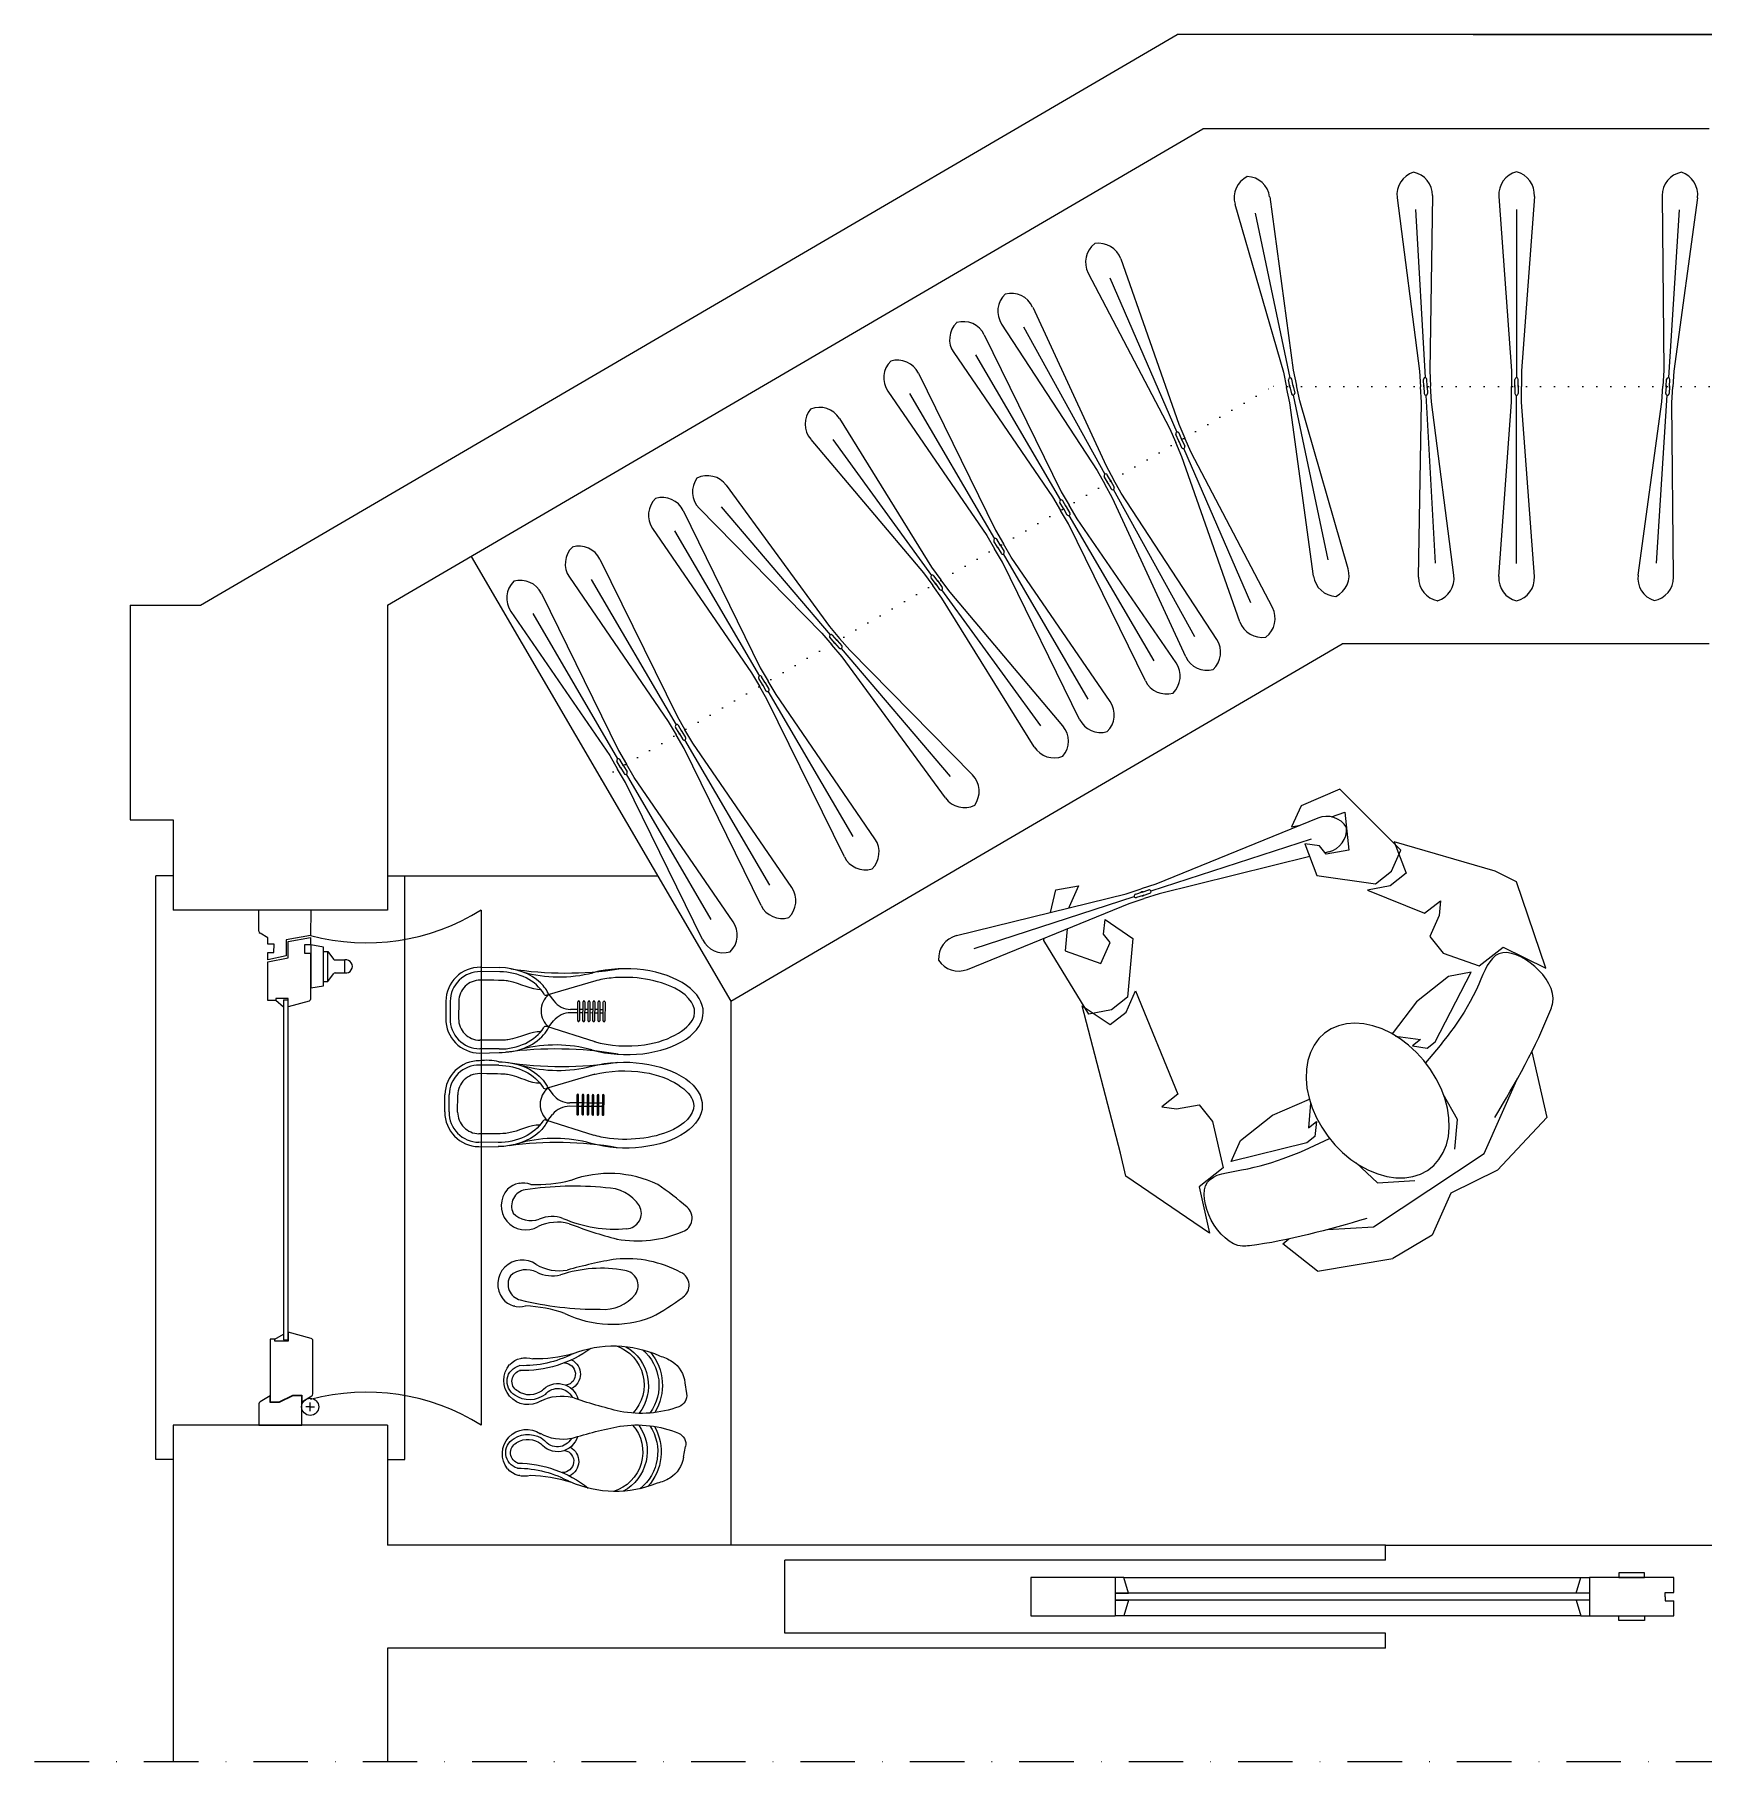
# Model space of a CAD drawing. Header units: millimetres. Extents: x 19853 to 22240, y 676 to 1165.
# Drawn here: x 20598.4 to 20987.3, y 762.8 to 1165.2 of the extents above; entities that cross this region are included whole.
import ezdxf

# ---------------------------------------------------------------- set-up
doc = ezdxf.new("R2010")
doc.units = ezdxf.units.MM
for name, pattern in [('0', [0]), ('PUNTO2', [3.175, 0, -3.175]), ('TRATTOPUNTO', [25.4, 12.7, -6.35, 0, -6.35])]:
    doc.linetypes.add(name, pattern=pattern)
doc.layers.add('MURATURA', color=5, linetype='Continuous', lineweight=20)
doc.layers.add('PROIEZIONI_sottili', color=8, linetype='Continuous', lineweight=5)

# ---------------------------------------------------------------- blocks, each defined once
blk = doc.blocks.new("uomo dall'alto")
at = {"layer": 'PROIEZIONI_sottili'}
for p, q in [((71.81, 71.55), (68.13, 30.96)), ((79.97, 70.21), (70.45, 30.58)), ((75.4, 67.9), (69.03, 29.2)), ((68.13, 30.96), (67.54, 27.37)), ((68.31, 27.24), (68.58, 28.88)), ((69.08, 27.12), (69.35, 28.75)), ((70.45, 30.58), (69.86, 26.99)), ((62, -13.54), (68.37, 25.16)), ((66.95, 23.78), (67.54, 27.37)), ((68.31, 27.24), (68.04, 25.61)), ((69.08, 27.12), (68.81, 25.48)), ((69.27, 23.4), (69.86, 26.99)), ((58.5, -11.4), (66.95, 23.78)), ((65.59, -17.2), (69.27, 23.4)), ((57.43, -15.85), (57.64, -14.97))]:
    blk.add_line(p, q, dxfattribs=at)
at = {"layer": 'PROIEZIONI_sottili', "linetype": '0'}
for p, q in [((-8.72, 49.64), (12.02, 60.9)), ((12.02, 60.9), (17.38, 59.51)), ((17.38, 59.51), (51.99, 51.67)), ((49.54, 51.19), (69.62, 52.65)), ((69.62, 52.65), (70.06, 52.27)), ((1.99, 46.87), (-8.72, 49.64)), ((51.99, 51.67), (45.08, 47.92)), ((47.98, 46.06), (49.54, 51.19)), ((65.16, 49.37), (58.7, 43.28)), ((69.54, 46.56), (65.16, 49.37)), ((3.34, 39.87), (1.99, 46.87)), ((22.53, 45.99), (20.53, 43.18)), ((23.43, 41.33), (22.53, 45.99)), ((45.08, 47.92), (45.97, 43.25)), ((48.88, 41.39), (47.98, 46.06)), ((74.7, 48.27), (78.79, 44.74)), ((78.79, 44.74), (77.23, 39.6)), ((20.53, 43.18), (18.97, 38.05)), ((49.33, 39.06), (23.43, 41.33)), ((45.97, 43.25), (49.33, 39.06)), ((60.49, 33.96), (48.88, 41.39)), ((58.7, 43.28), (62.05, 39.09)), ((73.88, 43.79), (73.66, 43.93)), ((77.23, 39.6), (73.88, 43.79)), ((-0.43, 19.8), (3.79, 37.54)), ((14.06, 37.1), (3.34, 39.87)), ((3.79, 37.54), (7.15, 33.35)), ((18.97, 38.05), (14.06, 37.1)), ((67.41, 37.71), (60.49, 33.96)), ((62.05, 39.09), (64.51, 39.57)), ((64.51, 39.57), (67.41, 37.71)), ((-28.12, 31.39), (-18.75, 35.62)), ((-18.75, 35.62), (-18.41, 33.84)), ((7.15, 33.35), (8.94, 24.02)), ((-28.12, 31.39), (-33.58, 14.39)), ((-20.6, 24.83), (-24.97, 15.07)), ((8.94, 24.02), (8.31, 14.64)), ((0.02, 17.47), (-0.43, 19.8)), ((2.93, 15.61), (0.02, 17.47)), ((2.48, 17.94), (2.93, 15.61)), ((7.39, 14.8), (2.48, 17.94)), ((-32.95, 3.78), (-33.58, 14.39)), ((-24.97, 15.07), (-21.59, -15.72)), ((-16.26, 9.49), (-19.82, 1.55)), ((-9.87, 11.8), (-16.26, 9.49)), ((-26.29, -4.54), (-32.95, 3.78)), ((-26.5, -16.67), (-26.29, -4.54)), ((-17.58, -10.11), (-11.77, -13.83)), ((12.16, -9.97), (8.77, -14.71)), ((17.03, -17.96), (12.96, -9.48)), ((53.85, -10.86), (45.83, -22.08)), ((61.67, -11.77), (53.85, -10.86)), ((59.66, -14.58), (61.67, -11.77)), ((66.58, -10.83), (65.99, -12.78)), ((69.93, -15.02), (66.58, -10.83)), ((-21.59, -15.72), (-9.86, -30.38)), ((-11.77, -13.83), (-4.98, -13.6)), ((8.32, -12.38), (6.31, -15.18)), ((6.31, -15.18), (6.76, -17.52)), ((8.77, -14.71), (8.32, -12.38)), ((55.65, -20.19), (57.21, -15.05)), ((57.21, -15.05), (59.66, -14.58)), ((69.27, -24.82), (69.93, -15.02)), ((-20.9, -32.52), (-26.5, -16.67)), ((6.76, -17.52), (17.27, -32.42)), ((18.83, -27.28), (17.03, -17.96)), ((45.38, -19.75), (34.46, -29.11)), ((43.83, -24.89), (45.38, -19.75)), ((45.83, -22.08), (46.73, -26.74)), ((63.92, -23.43), (55.65, -20.19)), ((64.41, -20.12), (63.92, -23.43)), ((17.27, -32.42), (18.83, -27.28)), ((29.1, -27.72), (24.19, -28.67)), ((32.45, -31.92), (29.1, -27.72)), ((44.73, -29.55), (43.83, -24.89)), ((46.73, -26.74), (50.09, -30.94)), ((50.09, -30.94), (69.27, -24.82)), ((24.19, -28.67), (17.72, -34.75)), ((35.36, -33.77), (32.45, -31.92)), ((34.46, -29.11), (35.36, -33.77)), ((35.6, -48.24), (52.54, -30.46)), ((52.54, -30.46), (44.73, -29.55)), ((-5.7, -36.45), (-20.9, -32.52)), ((17.72, -34.75), (19.07, -41.75)), ((19.07, -41.75), (10.15, -48.31)), ((31.14, -51.52), (35.6, -48.24)), ((10.15, -48.31), (31.14, -51.52))]:
    blk.add_line(p, q, dxfattribs=at)
at = {"layer": 'PROIEZIONI_sottili', "linetype": 'Continuous'}
for p, q in [((-8.6, 12.49), (-10.76, 11.32)), ((-6.29, 13.47), (-8.6, 12.49)), ((-3.86, 14.23), (-6.29, 13.47)), ((-1.35, 14.77), (-3.86, 14.23)), ((1.19, 15.09), (-1.35, 14.77)), ((3.72, 15.16), (1.19, 15.09)), ((6.2, 14.99), (3.72, 15.16)), ((8.59, 14.6), (6.2, 14.99)), ((10.85, 13.97), (8.59, 14.6)), ((12.94, 13.12), (10.85, 13.97)), ((14.84, 12.07), (12.94, 13.12)), ((-14.49, 8.48), (-15.99, 6.86)), ((-12.73, 9.98), (-14.49, 8.48)), ((-10.76, 11.32), (-12.73, 9.98)), ((16.5, 10.83), (14.84, 12.07)), ((17.9, 9.43), (16.5, 10.83)), ((19.03, 7.88), (17.9, 9.43)), ((-17.22, 5.13), (-18.15, 3.33)), ((-15.99, 6.86), (-17.22, 5.13)), ((19.85, 6.21), (19.03, 7.88)), ((20.35, 4.45), (19.85, 6.21)), ((20.54, 2.63), (20.35, 4.45)), ((-18.77, 1.49), (-19.08, -0.37)), ((-18.15, 3.33), (-18.77, 1.49)), ((19.93, -1.08), (20.39, 0.78)), ((20.39, 0.78), (20.54, 2.63)), ((-19.08, -0.37), (-19.06, -2.21)), ((-19.06, -2.21), (-18.71, -4)), ((-18.71, -4), (-18.05, -5.72)), ((18.06, -4.67), (19.15, -2.9)), ((19.15, -2.9), (19.93, -1.08)), ((-18.05, -5.72), (-17.07, -7.33)), ((-17.07, -7.33), (-15.81, -8.81)), ((13.2, -9.34), (15.07, -7.91)), ((15.07, -7.91), (16.7, -6.35)), ((16.7, -6.35), (18.06, -4.67)), ((-15.81, -8.81), (-14.27, -10.14)), ((-14.27, -10.14), (-12.49, -11.28)), ((-12.49, -11.28), (-10.49, -12.23)), ((6.51, -12.54), (8.89, -11.67)), ((8.89, -11.67), (11.13, -10.6)), ((11.13, -10.6), (13.2, -9.34)), ((-10.49, -12.23), (-8.31, -12.97)), ((-8.31, -12.97), (-5.98, -13.49)), ((-5.98, -13.49), (-3.54, -13.77)), ((-3.54, -13.77), (-1.03, -13.82)), ((-1.03, -13.82), (1.51, -13.62)), ((1.51, -13.62), (4.04, -13.2)), ((4.04, -13.2), (6.51, -12.54))]:
    blk.add_line(p, q, dxfattribs=at)
at = {"layer": 'PROIEZIONI_sottili'}
for centre, radius, start, end in [((77.26, 71.06), 5.47, 94.6644, 174.8173), ((74.64, 71.49), 5.47, 346.4981, 66.651), ((68.97, 28.81), 0.389, 350.6577, 170.6577), ((68.43, 25.54), 0.389, 170.6577, 350.6577), ((68.7, 27.18), 0.475, 135.49, 205.8254), ((68.7, 27.18), 0.475, 315.49, 25.8254), ((62.75, -17.13), 5.47, 166.4981, 246.651), ((60.14, -16.7), 5.47, 274.6644, 354.8173)]:
    blk.add_arc(centre, radius, start, end, dxfattribs=at)
at = {"layer": 'PROIEZIONI_sottili', "linetype": '0'}
for points in [[(-22.52, 15.54), (-15.59, 42.76), (-14.93, 44.25), (2.03, 44.65), (0.94, 36.27), (-1.98, 14.66)], [(-15.33, -21.77), (1.08, -44.93), (2.25, -46.08), (18.14, -40.14), (14.01, -32.76), (3.41, -13.32)]]:
    blk.add_spline(points, degree=3, dxfattribs=at)

msp = doc.modelspace()

# ---------------------------------------------------------------- linework, layer by layer
at = {"layer": 'MURATURA'}
for p, q in [((20637.06, 1032.24), (20864.72, 1165.24)), ((21043.67, 1165.24), (20864.72, 1165.24)), ((20933.67, 1165.24), (21112.63, 1165.24)), ((20680.67, 1032.24), (20870.67, 1143.24)), ((20988.67, 1143.24), (20870.67, 1143.24)), ((20620.67, 1032.24), (20637.06, 1032.24)), ((20620.67, 1032.24), (20620.67, 982.24)), ((20680.67, 1032.24), (20680.67, 961.24)), ((20620.67, 982.24), (20630.67, 982.24)), ((20630.67, 982.24), (20630.67, 961.24)), ((20680.67, 961.24), (20630.67, 961.24)), ((20630.67, 841.24), (20630.67, 762.84)), ((20680.67, 841.24), (20630.67, 841.24)), ((20680.67, 841.24), (20680.67, 813.24)), ((20913.24, 813.24), (20680.67, 813.24)), ((20913.24, 809.74), (20913.24, 813.24)), ((20850.23, 805.72), (20850.23, 796.77)), ((20960.79, 805.72), (20960.79, 796.77)), ((20913.24, 789.24), (20913.24, 792.74)), ((20913.24, 789.24), (20680.67, 789.24)), ((20680.67, 789.24), (20680.67, 762.84))]:
    msp.add_line(p, q, dxfattribs=at)
at = {"layer": 'MURATURA', "linetype": 'TRATTOPUNTO'}
msp.add_line((20598.39, 762.84), (21382.36, 762.84), dxfattribs=at)
at = {"layer": 'MURATURA'}
for points in [[(20850.23, 805.72), (20830.6, 805.72), (20830.6, 796.77), (20850.23, 796.77)], [(20980.42, 802.24), (20980.42, 805.72), (20960.79, 805.72)], [(20960.79, 796.77), (20980.42, 796.77), (20980.42, 800.24)]]:
    msp.add_lwpolyline(points, dxfattribs=at)
at = {"layer": 'PROIEZIONI_sottili'}
for p, q in [((20886.25, 1127.43), (20891.75, 1087.05)), ((20915.96, 1127.23), (20921.2, 1086.81)), ((20924.21, 1127.7), (20923.55, 1086.94)), ((20939.66, 1127.54), (20942.62, 1086.88)), ((20947.93, 1127.54), (20944.97, 1086.88)), ((20977.71, 1127.71), (20978.08, 1086.95)), ((20985.96, 1127.18), (20980.43, 1086.8)), ((20878.16, 1125.73), (20889.45, 1086.56)), ((20882.83, 1123.62), (20890.93, 1085.25)), ((20920.25, 1124.44), (20922.46, 1085.29)), ((20943.8, 1124.51), (20943.8, 1085.29)), ((20981.64, 1124.43), (20979.16, 1085.29)), ((20851.54, 1112.95), (20865.05, 1074.49)), ((20843.96, 1109.65), (20862.89, 1073.55)), ((20848.96, 1108.53), (20864.61, 1072.56)), ((20831.01, 1101.75), (20848.12, 1064.76)), ((20819.74, 1095.3), (20837.69, 1058.7)), ((20823.78, 1097.75), (20846.06, 1063.62)), ((20828.86, 1097.1), (20847.86, 1062.8)), ((20812.6, 1091.13), (20835.66, 1057.52)), ((20817.7, 1090.6), (20837.48, 1056.73)), ((20889.45, 1086.56), (20890.2, 1083)), ((20891.75, 1087.05), (20892.5, 1083.49)), ((20921.2, 1086.81), (20921.4, 1083.18)), ((20923.55, 1086.94), (20923.75, 1083.31)), ((20942.62, 1086.88), (20942.62, 1083.24)), ((20944.97, 1086.88), (20944.97, 1083.24)), ((20978.08, 1086.95), (20977.85, 1083.32)), ((20980.43, 1086.8), (20980.2, 1083.17)), ((20804.39, 1086.32), (20822.34, 1049.73)), ((20890.95, 1079.44), (20890.2, 1083)), ((20890.97, 1083.16), (20890.63, 1084.79)), ((20890.97, 1083.16), (20891.31, 1081.54)), ((20891.73, 1083.32), (20891.39, 1084.95)), ((20891.73, 1083.32), (20892.07, 1081.7)), ((20893.25, 1079.93), (20892.5, 1083.49)), ((20921.61, 1079.55), (20921.4, 1083.18)), ((20922.19, 1083.22), (20922.1, 1084.88)), ((20922.19, 1083.22), (20922.28, 1081.57)), ((20922.96, 1083.27), (20922.87, 1084.92)), ((20922.96, 1083.27), (20923.06, 1081.61)), ((20923.96, 1079.68), (20923.75, 1083.31)), ((20942.62, 1079.61), (20942.62, 1083.24)), ((20943.41, 1083.24), (20943.41, 1084.9)), ((20943.41, 1083.24), (20943.41, 1081.59)), ((20944.18, 1083.24), (20944.18, 1084.9)), ((20944.18, 1083.24), (20944.18, 1081.59)), ((20944.97, 1079.61), (20944.97, 1083.24)), ((20977.62, 1079.69), (20977.85, 1083.32)), ((20978.64, 1083.27), (20978.53, 1081.61)), ((20978.64, 1083.27), (20978.74, 1084.92)), ((20979.41, 1083.22), (20979.31, 1081.57)), ((20979.41, 1083.22), (20979.52, 1084.87)), ((20979.97, 1079.54), (20980.2, 1083.17)), ((20797.25, 1082.16), (20820.31, 1048.54)), ((20802.34, 1081.63), (20822.13, 1047.76)), ((20896.45, 1039.05), (20890.95, 1079.44)), ((20899.87, 1042.87), (20891.77, 1081.24)), ((20904.54, 1040.76), (20893.25, 1079.93)), ((20920.94, 1038.79), (20921.61, 1079.55)), ((20924.9, 1042.04), (20922.69, 1081.2)), ((20929.2, 1039.26), (20923.96, 1079.68)), ((20939.66, 1038.95), (20942.62, 1079.61)), ((20943.8, 1041.98), (20943.8, 1081.2)), ((20947.93, 1038.95), (20944.97, 1079.61)), ((20972.1, 1039.3), (20977.62, 1079.69)), ((20976.41, 1042.06), (20978.9, 1081.2)), ((20980.35, 1038.78), (20979.97, 1079.54)), ((20785.96, 1075.78), (20807.47, 1041.16)), ((20865.05, 1074.49), (20866.5, 1071.16)), ((20779.28, 1070.92), (20805.57, 1039.78)), ((20784.4, 1070.91), (20807.46, 1039.18)), ((20862.89, 1073.55), (20864.34, 1070.22)), ((20865.07, 1070.53), (20864.4, 1072.05)), ((20865.07, 1070.53), (20865.73, 1069.01)), ((20865.78, 1070.84), (20865.12, 1072.36)), ((20865.78, 1070.84), (20866.44, 1069.32)), ((20867.95, 1067.82), (20866.5, 1071.16)), ((20865.79, 1066.88), (20864.34, 1070.22)), ((20879.3, 1028.42), (20865.79, 1066.88)), ((20881.89, 1032.85), (20866.24, 1068.81)), ((20886.88, 1031.72), (20867.95, 1067.82)), ((20846.06, 1063.62), (20847.82, 1060.44)), ((20848.12, 1064.76), (20849.88, 1061.58)), ((20849.19, 1061.19), (20848.39, 1062.64)), ((20759.6, 1060.21), (20783.67, 1027.32)), ((20837.69, 1058.7), (20839.53, 1055.56)), ((20848.51, 1060.82), (20847.71, 1062.27)), ((20849.58, 1057.25), (20847.82, 1060.44)), ((20848.51, 1060.82), (20849.31, 1059.37)), ((20849.19, 1061.19), (20849.99, 1059.74)), ((20868.84, 1024.91), (20849.84, 1059.22)), ((20851.64, 1058.39), (20849.88, 1061.58)), ((20873.93, 1024.26), (20851.64, 1058.39)), ((20749.58, 1054.31), (20767.53, 1017.71)), ((20753.31, 1054.86), (20781.88, 1025.79)), ((20758.41, 1055.23), (20783.81, 1025.34)), ((20835.66, 1057.52), (20837.5, 1054.37)), ((20838.18, 1054.77), (20837.34, 1056.2)), ((20839.33, 1051.23), (20837.5, 1054.37)), ((20838.85, 1055.16), (20838.01, 1056.59)), ((20838.18, 1054.77), (20839.01, 1053.34)), ((20838.85, 1055.16), (20839.69, 1053.73)), ((20841.37, 1052.42), (20839.53, 1055.56)), ((20866.69, 1020.26), (20849.58, 1057.25)), ((20857.29, 1014.64), (20839.33, 1051.23)), ((20859.33, 1019.34), (20839.55, 1053.2)), ((20864.42, 1018.81), (20841.37, 1052.42)), ((20742.44, 1050.14), (20765.5, 1016.53)), ((20747.54, 1049.61), (20767.32, 1015.74)), ((20820.31, 1048.54), (20822.14, 1045.4)), ((20822.82, 1045.8), (20821.99, 1047.23)), ((20822.34, 1049.73), (20824.18, 1046.59)), ((20823.49, 1046.19), (20822.66, 1047.62)), ((20826.01, 1043.45), (20824.18, 1046.59)), ((20700.14, 1043.62), (20760.67, 940)), ((20730.17, 1042.97), (20748.13, 1006.38)), ((20823.98, 1042.26), (20822.14, 1045.4)), ((20822.82, 1045.8), (20823.66, 1044.37)), ((20823.49, 1046.19), (20824.33, 1044.76)), ((20841.93, 1005.67), (20823.98, 1042.26)), ((20843.97, 1010.37), (20824.19, 1044.23)), ((20849.07, 1009.84), (20826.01, 1043.45)), ((20723.03, 1038.8), (20746.09, 1005.19)), ((20728.13, 1038.27), (20747.91, 1004.41)), ((20805.57, 1039.78), (20807.71, 1036.84)), ((20808.35, 1037.3), (20807.37, 1038.64)), ((20807.47, 1041.16), (20809.61, 1038.22)), ((20808.98, 1037.76), (20808, 1039.1)), ((20811.75, 1035.28), (20809.61, 1038.22)), ((20716.53, 1035), (20734.48, 998.41)), ((20809.85, 1033.89), (20807.71, 1036.84)), ((20808.35, 1037.3), (20809.32, 1035.96)), ((20808.98, 1037.76), (20809.95, 1036.42)), ((20832.93, 1004.15), (20809.87, 1035.87)), ((20838.05, 1004.13), (20811.75, 1035.28)), ((20709.39, 1030.83), (20732.45, 997.22)), ((20714.49, 1030.3), (20734.27, 996.44)), ((20831.36, 999.27), (20809.85, 1033.89)), ((20783.67, 1027.32), (20786.03, 1024.54)), ((20760.67, 940), (20903.16, 1023.24)), ((20781.88, 1025.79), (20784.24, 1023.02)), ((20784.84, 1023.53), (20783.76, 1024.79)), ((20786.59, 1020.25), (20784.24, 1023.02)), ((20785.43, 1024.03), (20784.36, 1025.3)), ((20784.84, 1023.53), (20785.91, 1022.27)), ((20785.43, 1024.03), (20786.5, 1022.77)), ((20788.39, 1021.77), (20786.03, 1024.54)), ((20811.85, 992.34), (20786.46, 1022.22)), ((20988.67, 1023.24), (20903.16, 1023.24)), ((20810.66, 987.35), (20786.59, 1020.25)), ((20816.96, 992.71), (20788.39, 1021.77)), ((20765.5, 1016.53), (20767.34, 1013.38)), ((20768.02, 1013.78), (20767.18, 1015.21)), ((20767.53, 1017.71), (20769.37, 1014.57)), ((20768.69, 1014.17), (20767.85, 1015.6)), ((20768.69, 1014.17), (20769.52, 1012.74)), ((20771.2, 1011.43), (20769.37, 1014.57)), ((20769.17, 1010.24), (20767.34, 1013.38)), ((20768.02, 1013.78), (20768.85, 1012.35)), ((20787.12, 973.65), (20769.17, 1010.24)), ((20789.17, 978.35), (20769.38, 1012.21)), ((20794.26, 977.82), (20771.2, 1011.43)), ((20748.13, 1006.38), (20749.96, 1003.23)), ((20746.09, 1005.19), (20747.93, 1002.05)), ((20748.61, 1002.44), (20747.77, 1003.88)), ((20749.77, 998.91), (20747.93, 1002.05)), ((20749.28, 1002.84), (20748.45, 1004.27)), ((20748.61, 1002.44), (20749.45, 1001.01)), ((20749.28, 1002.84), (20750.12, 1001.41)), ((20751.8, 1000.09), (20749.96, 1003.23)), ((20734.48, 998.41), (20736.32, 995.26)), ((20767.72, 962.31), (20749.77, 998.91)), ((20769.76, 967.01), (20749.98, 1000.87)), ((20774.86, 966.48), (20751.8, 1000.09)), ((20732.45, 997.22), (20734.29, 994.08)), ((20734.97, 994.47), (20734.13, 995.91)), ((20736.12, 990.94), (20734.29, 994.08)), ((20735.64, 994.87), (20734.8, 996.3)), ((20734.97, 994.47), (20735.8, 993.04)), ((20735.64, 994.87), (20736.48, 993.44)), ((20738.16, 992.12), (20736.32, 995.26)), ((20754.08, 954.34), (20736.12, 990.94)), ((20756.12, 959.04), (20736.34, 992.9)), ((20761.21, 958.51), (20738.16, 992.12)), ((20630.67, 969.24), (20626.67, 969.24)), ((20626.67, 833.24), (20626.67, 969.24)), ((20680.67, 969.24), (20684.67, 969.24)), ((20684.67, 833.24), (20684.67, 969.24)), ((20684.67, 969.24), (20743.59, 969.24)), ((20650.7, 956.3), (20650.7, 961.24)), ((20662.75, 961.24), (20662.74, 955.32)), ((20702.46, 961.24), (20702.46, 841.24)), ((20652.79, 954.75), (20650.95, 955.85)), ((20652.79, 953.28), (20652.79, 954.75)), ((20662.74, 955.32), (20657.01, 954.28)), ((20657.01, 954.28), (20657.01, 950.59)), ((20652.78, 949.65), (20652.78, 951.35)), ((20652.78, 951.35), (20654.2, 951.35)), ((20657.01, 950.59), (20652.78, 949.65)), ((20654.21, 953.28), (20652.79, 953.28)), ((20654.2, 951.35), (20654.21, 953.28)), ((20665.75, 951.6), (20666.72, 951.6)), ((20666.72, 944.6), (20666.72, 951.6)), ((20666.72, 951.6), (20668.07, 949.8)), ((20666.72, 944.6), (20668.07, 946.4)), ((20668.47, 949.6), (20670.72, 949.6)), ((20668.47, 946.6), (20670.72, 946.6)), ((20670.72, 946.6), (20670.72, 949.6)), ((20706.83, 946.86), (20702.33, 946.9)), ((20702.34, 947.9), (20706.84, 947.86)), ((20665.75, 944.6), (20666.72, 944.6)), ((20729.2, 944.76), (20717.82, 941.4)), ((20656.45, 938.64), (20654.66, 940.14)), ((20656.45, 940.33), (20657.5, 940.33)), ((20656.45, 940.33), (20656.45, 861.07)), ((20657.5, 861.07), (20657.5, 940.33)), ((20694.26, 939.98), (20694.22, 935.98)), ((20695.26, 939.97), (20695.22, 935.97)), ((20697.26, 939.95), (20697.22, 935.95)), ((20718.28, 941.53), (20719.4, 940.06)), ((20725.01, 938.07), (20723.33, 938.09)), ((20724.98, 935.47), (20725.02, 939.88)), ((20725.42, 939.87), (20725.37, 935.47)), ((20726.21, 938.06), (20725.4, 938.07)), ((20726.18, 935.46), (20726.22, 939.87)), ((20726.62, 939.86), (20726.57, 935.46)), ((20727.41, 938.05), (20726.6, 938.06)), ((20727.38, 935.45), (20727.42, 939.85)), ((20727.82, 939.85), (20727.77, 935.44)), ((20728.54, 938.04), (20727.8, 938.05)), ((20728.51, 935.44), (20728.55, 939.84)), ((20728.95, 939.84), (20728.9, 935.43)), ((20729.74, 938.03), (20728.93, 938.04)), ((20729.71, 935.42), (20729.75, 939.83)), ((20730.15, 939.83), (20730.1, 935.42)), ((20730.94, 938.02), (20730.13, 938.02)), ((20730.91, 935.41), (20730.95, 939.82)), ((20731.35, 939.81), (20731.3, 935.41)), ((20760.67, 940), (20760.67, 813.24)), ((20729.05, 930.51), (20717.75, 934.1)), ((20718.2, 933.95), (20719.36, 935.4)), ((20725, 937.28), (20723.32, 937.29)), ((20726.2, 937.26), (20725.39, 937.27)), ((20727.4, 937.25), (20726.59, 937.26)), ((20728.53, 937.24), (20727.79, 937.25)), ((20729.73, 937.23), (20728.92, 937.24)), ((20730.93, 937.22), (20730.12, 937.22)), ((20702.14, 927.9), (20706.64, 928.04)), ((20706.65, 928.86), (20702.15, 928.9)), ((20706.61, 925.08), (20702.11, 925.12)), ((20728.98, 922.98), (20717.6, 919.62)), ((20694, 914.2), (20694.04, 918.2)), ((20695, 914.19), (20695.04, 918.19)), ((20697, 914.17), (20697.04, 918.17)), ((20718.06, 919.75), (20719.18, 918.28)), ((20724.81, 918.1), (20724.76, 913.69)), ((20725.16, 913.69), (20725.2, 918.09)), ((20726.01, 918.09), (20725.96, 913.68)), ((20726.36, 913.68), (20726.4, 918.08)), ((20727.21, 918.07), (20727.16, 913.67)), ((20727.56, 913.66), (20727.6, 918.07)), ((20728.34, 918.06), (20728.29, 913.66)), ((20728.69, 913.65), (20728.73, 918.06)), ((20729.54, 918.05), (20729.49, 913.64)), ((20729.89, 913.64), (20729.93, 918.05)), ((20730.74, 918.04), (20730.69, 913.63)), ((20731.09, 913.63), (20731.13, 918.03)), ((20717.98, 912.17), (20719.14, 913.62)), ((20724.78, 915.49), (20723.1, 915.51)), ((20724.79, 916.29), (20723.11, 916.31)), ((20725.98, 915.48), (20725.17, 915.49)), ((20725.99, 916.28), (20725.18, 916.29)), ((20727.18, 915.47), (20726.37, 915.48)), ((20727.19, 916.27), (20726.38, 916.28)), ((20728.31, 915.46), (20727.57, 915.47)), ((20728.32, 916.26), (20727.58, 916.27)), ((20729.51, 915.45), (20728.7, 915.46)), ((20729.52, 916.25), (20728.71, 916.26)), ((20730.71, 915.44), (20729.9, 915.44)), ((20730.72, 916.24), (20729.91, 916.24)), ((20728.84, 908.73), (20717.53, 912.31)), ((20701.92, 906.12), (20706.42, 906.08)), ((20706.43, 907.08), (20701.93, 907.12)), ((20654.36, 861.28), (20656.45, 862.39)), ((20656.45, 861.07), (20657.5, 861.07)), ((20749.97, 851.06), (20750.36, 848.55)), ((20662.64, 845.47), (20661.64, 845.47)), ((20662.64, 844.47), (20662.64, 846.47)), ((20662.64, 845.47), (20663.64, 845.47)), ((20630.67, 833.24), (20626.67, 833.24)), ((20680.67, 833.24), (20684.67, 833.24)), ((20749.63, 833.74), (20750.13, 836.22)), ((20913.24, 813.24), (21064.1, 813.24)), ((20773.24, 792.74), (20773.24, 809.74)), ((20913.24, 809.74), (20773.24, 809.74)), ((20852.27, 805.72), (20958.75, 805.72)), ((20960.79, 802.03), (20850.23, 802.03)), ((20978.42, 801.24), (20978.42, 802.24)), ((20978.42, 802.24), (20980.42, 802.24)), ((20978.42, 801.24), (20978.42, 800.24)), ((20960.79, 800.46), (20850.23, 800.46)), ((20958.75, 796.77), (20852.27, 796.77)), ((20978.42, 800.24), (20980.42, 800.24)), ((20913.24, 792.74), (20773.24, 792.74))]:
    msp.add_line(p, q, dxfattribs=at)
at = {"layer": 'PROIEZIONI_sottili', "linetype": 'PUNTO2'}
for p in [(20730.41, 991.81), (20988.67, 1083.24)]:
    msp.add_line(p, (20886.92, 1083.24), dxfattribs=at)
at = {"layer": 'PROIEZIONI_sottili'}
for points in [[(20662.74, 951.19), (20662.73, 949.13), (20662.72, 940.49, -0.338213), (20662.37, 940.03), (20657.5, 938.71), (20657.5, 940.61), (20654.66, 940.61), (20654.66, 940.14), (20652.76, 940.14), (20652.77, 946.31), (20652.78, 949.15), (20657.52, 950.09), (20657.53, 953.88), (20662.74, 954.82), (20662.74, 953.12), (20661.32, 953.12), (20661.31, 951.19)], [(20654.36, 861.28), (20653.32, 861.28), (20653.32, 854.47), (20653.32, 846.61), (20655.41, 846.61), (20658.56, 848.19), (20660.65, 848.19), (20660.65, 846.61), (20663.02, 848.03, 0.263447), (20663.27, 848.48), (20663.27, 860.88, 0.338213), (20662.88, 861.39), (20657.51, 862.85), (20657.51, 860.76), (20654.36, 860.76)]]:
    msp.add_lwpolyline(points, format="xyb", close=True, dxfattribs=at)
for points in [[(20662.75, 943.1), (20665.75, 943.6), (20665.75, 952.6), (20662.75, 953.1)], [(20967.58, 806.82), (20967.58, 805.72), (20973.63, 805.72), (20973.63, 806.82)], [(20967.58, 795.67), (20967.58, 796.77), (20973.63, 796.77), (20973.63, 795.67)]]:
    msp.add_lwpolyline(points, close=True, dxfattribs=at)
msp.add_lwpolyline([(20650.7, 841.24), (20660.65, 841.24), (20660.65, 848.05), (20658.56, 848.05), (20655.41, 846.48), (20653.32, 846.48), (20653.32, 848.05), (20650.95, 846.63, 0.263447), (20650.7, 846.19), (20650.7, 841.24)], format="xyb", dxfattribs=at)
for points in [[(20850.23, 802.03), (20853.37, 802.03), (20852.27, 805.72), (20850.23, 805.72)], [(20960.79, 802.03), (20957.65, 802.03), (20958.75, 805.72), (20960.79, 805.72)], [(20850.23, 800.46), (20853.37, 800.46), (20852.27, 796.77), (20850.23, 796.77)], [(20960.79, 800.46), (20957.65, 800.46), (20958.75, 796.77), (20960.79, 796.77)]]:
    msp.add_lwpolyline(points, dxfattribs=at)
msp.add_circle((20662.64, 845.47), 2, dxfattribs=at)
for centre, radius, start, end in [((20883.42, 1127.24), 5.47, 115.9257, 196.0786), ((20880.82, 1126.7), 5.47, 7.7594, 87.9123), ((20921.38, 1127.94), 5.47, 107.2346, 187.3876), ((20918.74, 1127.79), 5.47, 359.0683, 79.2212), ((20945.12, 1127.93), 5.47, 104.0067, 184.1596), ((20942.47, 1127.93), 5.47, 355.8404, 75.9933), ((20983.18, 1127.76), 5.47, 100.3753, 180.5283), ((20980.53, 1127.93), 5.47, 352.209, 72.3619), ((20848.81, 1112.19), 5.47, 127.5193, 207.6722), ((20846.38, 1111.14), 5.47, 19.353, 99.5059), ((20828.36, 1100.74), 5.47, 132.9876, 213.1406), ((20826.04, 1099.46), 5.47, 24.8213, 104.9742), ((20817.12, 1094.22), 5.47, 134.3006, 214.4536), ((20814.83, 1092.88), 5.47, 26.1343, 106.2872), ((20801.76, 1085.25), 5.47, 134.3006, 214.4536), ((20799.47, 1083.91), 5.47, 26.1343, 106.2872), ((20891.01, 1084.87), 0.389, 11.919, 191.919), ((20891.35, 1083.24), 0.475, 156.7513, 227.0867), ((20891.35, 1083.24), 0.475, 336.7513, 47.0867), ((20922.48, 1084.9), 0.389, 3.2279, 183.2279), ((20922.58, 1083.24), 0.475, 148.0603, 218.3956), ((20922.58, 1083.24), 0.475, 328.0603, 38.3956), ((20943.8, 1083.24), 0.475, 144.8323, 215.1677), ((20943.8, 1084.9), 0.389, 0, 180), ((20943.8, 1083.24), 0.475, 324.8323, 35.1677), ((20979.03, 1083.24), 0.475, 141.201, 211.5363), ((20979.13, 1084.9), 0.389, 356.3686, 176.3686), ((20979.03, 1083.24), 0.475, 321.201, 31.5363), ((20891.69, 1081.62), 0.389, 191.919, 11.919), ((20922.67, 1081.59), 0.389, 183.2279, 3.2279), ((20943.8, 1081.59), 0.389, 180, 0), ((20978.92, 1081.59), 0.389, 176.3686, 356.3686), ((20783.46, 1074.45), 5.47, 140.0204, 220.1733), ((20781.32, 1072.9), 5.47, 31.854, 112.007), ((20864.76, 1072.21), 0.389, 23.5126, 203.5126), ((20865.42, 1070.69), 0.475, 168.3449, 238.6803), ((20865.42, 1070.69), 0.475, 348.3449, 58.6803), ((20866.08, 1069.17), 0.389, 203.5126, 23.5126), ((20755.19, 1056.98), 5.47, 36.1946, 116.3475), ((20848.05, 1062.46), 0.389, 28.9809, 208.9809), ((20757.21, 1058.69), 5.47, 144.3609, 224.5139), ((20848.85, 1061.01), 0.475, 173.8133, 244.1486), ((20848.85, 1061.01), 0.475, 353.8133, 64.1486), ((20849.65, 1059.56), 0.389, 208.9809, 28.9809), ((20746.95, 1053.23), 5.47, 134.3006, 214.4536), ((20744.67, 1051.9), 5.47, 26.1343, 106.2872), ((20837.68, 1056.4), 0.389, 30.2939, 210.2939), ((20838.51, 1054.97), 0.475, 175.1263, 245.4616), ((20838.51, 1054.97), 0.475, 355.1263, 65.4616), ((20839.35, 1053.54), 0.389, 210.2939, 30.2939), ((20822.32, 1047.43), 0.389, 30.2939, 210.2939), ((20823.16, 1046), 0.475, 355.1263, 65.4616), ((20727.55, 1041.89), 5.47, 134.3006, 214.4536), ((20725.26, 1040.56), 5.47, 26.1343, 106.2872), ((20823.16, 1046), 0.475, 175.1263, 245.4616), ((20824, 1044.57), 0.389, 210.2939, 30.2939), ((20807.69, 1038.87), 0.389, 36.0137, 216.0137), ((20901.88, 1039.79), 5.47, 187.7594, 267.9123), ((20899.28, 1039.25), 5.47, 295.9257, 16.0786), ((20926.42, 1038.7), 5.47, 179.0683, 259.2212), ((20923.77, 1038.55), 5.47, 287.2346, 7.3876), ((20945.12, 1038.56), 5.47, 175.8404, 255.9933), ((20942.47, 1038.56), 5.47, 284.0067, 4.1596), ((20977.52, 1038.56), 5.47, 172.209, 252.3619), ((20974.87, 1038.73), 5.47, 280.3753, 0.5283), ((20713.91, 1033.92), 5.47, 134.3006, 214.4536), ((20711.62, 1032.59), 5.47, 26.1343, 106.2872), ((20808.66, 1037.53), 0.475, 180.846, 251.1813), ((20808.66, 1037.53), 0.475, 0.846, 71.1813), ((20809.64, 1036.19), 0.389, 216.0137, 36.0137), ((20882.04, 1029.18), 5.47, 307.5193, 27.6722), ((20884.46, 1030.24), 5.47, 199.353, 279.5059), ((20784.06, 1025.05), 0.389, 40.3542, 220.3542), ((20785.13, 1023.78), 0.475, 185.1866, 255.5219), ((20785.13, 1023.78), 0.475, 5.1866, 75.5219), ((20786.21, 1022.52), 0.389, 220.3542, 40.3542), ((20869.34, 1021.27), 5.47, 312.9876, 33.1406), ((20859.91, 1015.71), 5.47, 314.3006, 34.4536), ((20871.66, 1022.56), 5.47, 204.8213, 284.9742), ((20767.52, 1015.41), 0.389, 30.2939, 210.2939), ((20768.35, 1013.98), 0.475, 355.1263, 65.4616), ((20862.2, 1017.05), 5.47, 206.1343, 286.2872), ((20768.35, 1013.98), 0.475, 175.1263, 245.4616), ((20769.19, 1012.55), 0.389, 210.2939, 30.2939), ((20844.56, 1006.74), 5.47, 314.3006, 34.4536), ((20748.11, 1004.07), 0.389, 30.2939, 210.2939), ((20748.95, 1002.64), 0.475, 175.1263, 245.4616), ((20748.95, 1002.64), 0.475, 355.1263, 65.4616), ((20833.87, 1000.6), 5.47, 320.0204, 40.1733), ((20846.84, 1008.08), 5.47, 206.1343, 286.2872), ((20749.78, 1001.21), 0.389, 210.2939, 30.2939), ((20836.01, 1002.16), 5.47, 211.854, 292.007), ((20734.47, 996.1), 0.389, 30.2939, 210.2939), ((20735.3, 994.67), 0.475, 175.1263, 245.4616), ((20735.3, 994.67), 0.475, 355.1263, 65.4616), ((20736.14, 993.24), 0.389, 210.2939, 30.2939), ((20813.06, 988.87), 5.47, 324.3609, 44.5139), ((20815.08, 990.58), 5.47, 216.1946, 296.3475), ((20789.75, 974.72), 5.47, 314.3006, 34.4536), ((20792.04, 976.06), 5.47, 206.1343, 286.2872), ((20770.34, 963.39), 5.47, 314.3006, 34.4536), ((20772.63, 964.72), 5.47, 206.1343, 286.2872), ((20675.78, 1003.96), 50.35, 254.9892, 301.983), ((20756.7, 955.42), 5.47, 314.3006, 34.4536), ((20651.22, 956.3), 0.524, 180, 239.0362), ((20758.99, 956.75), 5.47, 206.1343, 286.2872), ((20668.47, 950.1), 0.5, 216.8699, 270), ((20668.47, 946.1), 0.5, 90, 143.1301), ((20670.94, 948.1), 1.52, 261.5887, 98.4113), ((20703.72, 913.1), 13.12, 77.2475, 97.007), ((20712.26, 892.46), 5.18, 69.5788, 134.4194), ((20710.29, 891.43), 6.23, 78.1361, 79.9862), ((20715.51, 929.5), 32.21, 267.4412, 284.1178), ((20732.34, 873.99), 25.87, 64.1009, 110.2882), ((20712.83, 892.35), 5.66, 137.6842, 300.8838), ((20713.36, 892.29), 3.8, 99.3681, 205.8575), ((20724.08, 821.39), 75.51, 84.3776, 98.6368), ((20731.56, 887.22), 9.31, 32.9729, 90.504), ((20706.31, 841.74), 66.9, 48.7116, 56.0902), ((20714.04, 894.55), 5.67, 223.6837, 290.4078), ((20719, 881.77), 8.04, 71.5631, 111.7975), ((20733.68, 917.38), 30.5, 246.5432, 275.0475), ((20736.23, 890.57), 3.58, 272.2804, 28.6405), ((20748.28, 889.45), 3.36, 290.4123, 49.6543), ((20720.27, 877.91), 10.6, 75.0524, 115.3581), ((20758.97, 980.62), 99.21, 248.7498, 255.5067), ((20738.87, 911.26), 27.11, 259.9316, 292.9684), ((20712.01, 874.05), 5.66, 53.9985, 217.1982), ((20713.02, 871.75), 5.67, 64.4745, 131.1987), ((20720.71, 887.77), 10.6, 239.5242, 279.83), ((20730.55, 847.26), 30.5, 79.8348, 108.3391), ((20750.09, 782.02), 99.21, 99.3757, 106.1325), ((20736.27, 852.89), 27.11, 61.9139, 94.9508), ((20735.47, 873.73), 3.58, 326.2418, 82.6019), ((20712.54, 874.06), 3.8, 149.0248, 255.5142), ((20719.1, 884.04), 8.04, 243.0848, 283.3192), ((20747.58, 873.78), 3.36, 305.2281, 64.47), ((20711.44, 873.99), 5.18, 220.4629, 285.3035), ((20729.55, 943.73), 75.51, 256.2456, 270.5048), ((20731.12, 877.49), 9.31, 264.3783, 321.9095), ((20710.04, 925.04), 66.9, 298.7921, 306.1707), ((20709.56, 875.19), 6.23, 274.8961, 276.7463), ((20711.37, 836.82), 32.21, 70.7645, 87.4412), ((20733.08, 890.6), 25.87, 244.5942, 290.7814), ((20675.78, 798.53), 50.35, 58.017, 105.0108)]:
    msp.add_arc(centre, radius, start, end, dxfattribs=at)
for centre, major_axis, ratio, start_param, end_param in [((20702.26, 939.9), (5.71, 5.6), 1, 0.785398, 2.356194), ((20702.26, 939.9), (4.9, -5), 1, 2.356194, 3.926991), ((20706.74, 937.86), (11.5, -0.12), 0.782609, 0.449559, 1.570796), ((20722.11, 1027.62), (57.89, 56.74), 1, 3.779751, 4.09164), ((20720.64, 977.47), (22.27, -22.72), 1, 5.238545, 5.757029), ((20736.24, 937.56), (18, -0.18), 0.555556, 4.261362, 8.305008), ((20702.26, 939.9), (3.5, -3.57), 1, 2.356194, 3.926991), ((20717.65, 941.97), (0.428, 0.42), 1, 2.908689, 4.224084), ((20721.31, 937.72), (3.41, -3.48), 1, 3.037378, 4.824656), ((20723.38, 943.09), (3.57, 3.5), 1, 3.017804, 3.926991), ((20725.22, 939.88), (0.14, 0.138), 1, -0.785398, 2.356194), ((20726.42, 939.86), (0.14, 0.138), 1, -0.785398, 2.356194), ((20727.62, 939.85), (0.14, 0.138), 1, -0.785398, 2.356194), ((20728.75, 939.84), (0.14, 0.138), 1, -0.785398, 2.356194), ((20729.95, 939.83), (0.14, 0.138), 1, -0.785398, 2.356194), ((20731.15, 939.82), (0.14, 0.138), 1, -0.785398, 2.356194), ((20702.22, 935.9), (5.6, -5.71), 1, 3.926991, 5.497787), ((20702.22, 935.9), (5, 4.9), 1, 2.356194, 3.926991), ((20702.22, 935.9), (3.57, 3.5), 1, 2.356194, 3.926991), ((20706.74, 937.86), (11.5, -0.12), 0.782609, 4.712389, 5.833626), ((20717.56, 933.52), (0.428, 0.42), 1, 0.488305, 1.8037), ((20723.27, 932.29), (3.5, -3.57), 1, 2.356194, 3.265381), ((20725.18, 935.47), (0.14, 0.138), 1, 2.356194, 5.497787), ((20726.38, 935.46), (0.14, 0.138), 1, 2.356194, 5.497787), ((20727.58, 935.45), (0.14, 0.138), 1, 2.356194, 5.497787), ((20728.71, 935.43), (0.14, 0.138), 1, 2.356194, 5.497787), ((20729.91, 935.42), (0.14, 0.138), 1, 2.356194, 5.497787), ((20731.11, 935.41), (0.14, 0.138), 1, 2.356194, 5.497787), ((20719.84, 897.98), (22.27, -22.72), 1, 2.096953, 2.615436), ((20702.04, 918.12), (5.71, 5.6), 1, 0.785398, 2.356194), ((20721.42, 1011.95), (62.25, 61.01), 1, 3.784355, 4.086169), ((20719.72, 841.71), (61.01, -62.25), 1, 2.197016, 2.49883), ((20702.04, 918.12), (4.9, -5), 1, 2.356194, 3.926991), ((20702.04, 918.12), (3.5, -3.57), 1, 2.356194, 3.926991), ((20720.42, 955.69), (22.72, 22.27), 1, 3.667749, 4.186233), ((20721.09, 915.92), (3.48, 3.41), 1, 1.458529, 3.245808), ((20717.43, 920.19), (0.42, -0.428), 1, 4.479485, 5.79488), ((20723.16, 921.31), (3.57, 3.5), 1, 3.017804, 3.926991), ((20725, 918.1), (0.14, 0.138), 1, -0.785398, 2.356194), ((20726.2, 918.08), (0.14, 0.138), 1, -0.785398, 2.356194), ((20727.4, 918.07), (0.14, 0.138), 1, -0.785398, 2.356194), ((20728.53, 918.06), (0.14, 0.138), 1, -0.785398, 2.356194), ((20729.73, 918.05), (0.14, 0.138), 1, -0.785398, 2.356194), ((20730.93, 918.04), (0.14, 0.138), 1, -0.785398, 2.356194), ((20702, 914.12), (5.6, -5.71), 1, 3.926991, 5.497787), ((20702, 914.12), (5, 4.9), 1, 2.356194, 3.926991), ((20702, 914.12), (3.57, 3.5), 1, 2.356194, 3.926991), ((20723.05, 910.51), (3.5, -3.57), 1, 2.356194, 3.265381), ((20724.96, 913.69), (0.14, 0.138), 1, 2.356194, 5.497787), ((20726.16, 913.68), (0.14, 0.138), 1, 2.356194, 5.497787), ((20727.36, 913.67), (0.14, 0.138), 1, 2.356194, 5.497787), ((20728.49, 913.65), (0.14, 0.138), 1, 2.356194, 5.497787), ((20729.69, 913.64), (0.14, 0.138), 1, 2.356194, 5.497787), ((20730.89, 913.63), (0.14, 0.138), 1, 2.356194, 5.497787), ((20717.35, 911.74), (0.42, -0.428), 1, 2.059101, 3.374497), ((20720.09, 826.02), (56.74, -57.89), 1, 2.191545, 2.503434), ((20719.62, 876.2), (22.72, 22.27), 1, 0.526156, 1.04464)]:
    msp.add_ellipse(centre, major_axis=major_axis, ratio=ratio, start_param=start_param, end_param=end_param, dxfattribs=at)
at = {"layer": 'PROIEZIONI_sottili', "extrusion": (0, 0, -1)}
for centre, major_axis, ratio, start_param, end_param in [((20736.02, 915.78), (18, -0.18), 0.555556, 4.261362, 8.305008), ((20706.52, 916.08), (11.5, -0.12), 0.782609, 4.712389, 5.833626), ((20706.52, 916.08), (11.5, -0.12), 0.782609, 0.449559, 1.570796), ((20712.84, 851.74), (3.66, 3.66), 1, 4.697018, 5.8287), ((20712.28, 880.49), (-18.79, 18.79), 1, 3.291567, 3.960495), ((20712.28, 880.49), (17.98, 17.98), 1, 1.886373, 2.389699), ((20715.14, 888.84), (-22.78, 22.78), 1, 3.655084, 3.946147), ((20733.37, 833.79), (-18.3, 18.3), 1, 0.405799, 1.211918), ((20730.9, 850.61), (-6.76, 6.76), 1, 1.114151, 3.116412), ((20730.99, 850.41), (-7.41, 7.41), 1, 1.307518, 3.020247), ((20733.02, 850.47), (7.71, 7.71), 1, -0.080743, 1.417496), ((20732.6, 850.48), (8.57, 8.57), 1, 0.094572, 1.335547), ((20740.84, 846.12), (-8.26, 8.26), 1, 1.066273, 1.33941), ((20713.4, 851.64), (-4, 4), 1, 3.362463, 6.210834), ((20712.25, 851.42), (2.65, 2.65), 1, 2.893165, 5.274127), ((20712.25, 851.42), (-1.84, 1.84), 1, 4.463961, 6.844923), ((20710.89, 850.66), (4.4, 4.4), 1, -0.636129, -0.603837), ((20721.82, 853.09), (-1.85, 1.85), 1, 0.805439, 3.749481), ((20721.82, 853.09), (2.67, 2.67), 1, -0.303687, 1.88538), ((20743.1, 850.35), (-4.88, 4.88), 1, 1.382677, 2.25321), ((20713.77, 853.15), (3.45, 3.45), 1, 1.699275, 2.961876), ((20720.34, 846.03), (-3.45, 3.45), 1, 6.179753, 8.393997), ((20720.34, 846.03), (-2.64, 2.64), 1, 6.179753, 8.174439), ((20713.77, 853.15), (-4.26, 4.26), 1, 3.270072, 4.532672), ((20721.21, 837.4), (7.49, 7.49), 1, -1.253485, -0.550017), ((20757.27, 941.06), (70.16, 70.16), 1, 2.583647, 2.701577), ((20739.75, 870.1), (-18.49, 18.49), 1, 3.582368, 4.113496), ((20747.58, 848.12), (-1.99, 1.99), 1, 2.200017, 3.561294), ((20730.59, 834.92), (6.76, 6.76), 1, 0.063493, 2.065754), ((20738.7, 815.1), (18.49, 18.49), 1, -0.933592, -0.402463), ((20730.7, 835.1), (7.41, 7.41), 1, 0.159658, 1.872386), ((20732.73, 834.97), (7.71, 7.71), 1, 0.191612, 1.689851), ((20713.07, 834.55), (4, 4), 1, 3.252256, 6.100627), ((20711.94, 834.81), (-2.65, 2.65), 1, 4.188963, 6.569925), ((20711.94, 834.81), (-1.84, 1.84), 1, 4.188963, 6.569925), ((20713.38, 833.03), (-4.26, 4.26), 1, 0.218029, 1.480629), ((20713.38, 833.03), (-3.45, 3.45), 1, 0.218029, 1.480629), ((20721.43, 848.49), (-7.49, 7.49), 1, 3.729921, 4.433389), ((20720.23, 839.89), (3.45, 3.45), 1, 1.069093, 3.283337), ((20720.23, 839.89), (2.64, 2.64), 1, 1.288651, 3.283337), ((20753.49, 743.52), (-70.16, 70.16), 1, 0.478328, 0.596258), ((20732.3, 834.98), (8.57, 8.57), 1, 0.273561, 1.514536), ((20747.36, 836.77), (-1.99, 1.99), 1, 1.189407, 2.550684), ((20721.43, 832.78), (1.85, 1.85), 1, -0.569576, 2.374466), ((20721.43, 832.78), (-2.67, 2.67), 1, 1.294525, 3.483592), ((20742.8, 834.71), (-4.88, 4.88), 1, 2.497491, 3.368024), ((20712.51, 834.47), (-3.66, 3.66), 1, 3.63439, 4.766072), ((20710.84, 805.77), (18.79, 18.79), 1, -0.780591, -0.111662), ((20710.84, 805.77), (-17.98, 17.98), 1, 0.790206, 1.293532), ((20710.6, 835.63), (-4.4, 4.4), 1, 3.783742, 3.816033), ((20713.38, 797.31), (-22.78, 22.78), 1, 0.804554, 1.095617), ((20733.72, 851.63), (18.3, 18.3), 1, 1.967986, 2.774106), ((20740.71, 839.02), (-8.26, 8.26), 1, 3.411291, 3.684428)]:
    msp.add_ellipse(centre, major_axis=major_axis, ratio=ratio, start_param=start_param, end_param=end_param, dxfattribs=at)
at = {"layer": 'PROIEZIONI_sottili'}
for points, knots in [([(20718.28, 941.53), (20717.81, 942.52), (20717.16, 943.45), (20713.99, 946.5), (20710.42, 947.75), (20706.84, 947.82)], [3.523067, 3.523067, 3.523067, 3.523067, 3.835818, 3.835818, 4.711822, 4.711822, 4.711822, 4.711822]), ([(20728.84, 930.57), (20732.38, 929.58), (20736.65, 929.3), (20746.86, 930.71), (20751.45, 933.95), (20752.66, 938.6), (20751.37, 941.02), (20743.9, 944.97), (20738.06, 945.96), (20731.46, 945.25), (20730.18, 945.01), (20728.98, 944.7)], [1.11977, 1.11977, 1.11977, 1.11977, 1.831864, 1.831864, 3.002628, 3.002628, 3.963, 3.963, 4.923372, 4.923372, 5.163416, 5.163416, 5.163416, 5.163416]), ([(20716.44, 942.66), (20714.29, 942.52), (20711.8, 944.15), (20708.19, 944.79), (20707.5, 944.85), (20702.31, 944.9)], [3.591152, 3.591152, 3.591152, 3.591152, 4.503931, 4.503931, 4.712389, 4.712389, 4.712389, 4.712389]), ([(20706.64, 928.04), (20710.67, 928.03), (20714.71, 929.44), (20717.52, 932.71), (20717.92, 933.31), (20718.23, 933.94)], [1.571863, 1.571863, 1.571863, 1.571863, 2.558044, 2.558044, 2.760407, 2.760407, 2.760407, 2.760407]), ([(20716.34, 932.87), (20714.19, 933.05), (20711.67, 931.46), (20708.05, 930.9), (20707.36, 930.85), (20702.17, 930.9)], [3.591152, 3.591152, 3.591152, 3.591152, 4.503931, 4.503931, 4.712389, 4.712389, 4.712389, 4.712389]), ([(20706.62, 925.9), (20710.64, 925.82), (20714.66, 924.34), (20717.41, 921.01), (20717.79, 920.4), (20718.09, 919.76)], [1.571863, 1.571863, 1.571863, 1.571863, 2.558044, 2.558044, 2.760407, 2.760407, 2.760407, 2.760407]), ([(20716.22, 920.87), (20714.07, 920.74), (20711.58, 922.37), (20707.97, 923.01), (20707.28, 923.07), (20702.09, 923.12)], [3.591152, 3.591152, 3.591152, 3.591152, 4.503931, 4.503931, 4.712389, 4.712389, 4.712389, 4.712389]), ([(20728.76, 922.92), (20732.33, 923.84), (20736.6, 924.03), (20746.78, 922.42), (20751.3, 919.09), (20752.42, 914.42), (20751.08, 912.03), (20743.53, 908.22), (20737.67, 907.35), (20731.09, 908.2), (20729.82, 908.45), (20728.62, 908.79)], [1.11977, 1.11977, 1.11977, 1.11977, 1.831864, 1.831864, 3.002628, 3.002628, 3.963, 3.963, 4.923372, 4.923372, 5.163416, 5.163416, 5.163416, 5.163416]), ([(20716.12, 911.09), (20713.97, 911.27), (20711.46, 909.68), (20707.83, 909.12), (20707.14, 909.07), (20701.95, 909.12)], [3.591152, 3.591152, 3.591152, 3.591152, 4.503931, 4.503931, 4.712389, 4.712389, 4.712389, 4.712389]), ([(20717.98, 912.17), (20717.5, 911.19), (20716.83, 910.28), (20713.59, 907.3), (20710, 906.11), (20706.42, 906.12)], [3.523067, 3.523067, 3.523067, 3.523067, 3.835818, 3.835818, 4.711822, 4.711822, 4.711822, 4.711822])]:
    msp.add_open_spline(points, degree=3, knots=knots, dxfattribs=at)

# ---------------------------------------------------------------- block references
at = {"layer": 'PROIEZIONI_sottili', "rotation": 117.3457101565212}
msp.add_blockref("uomo dall'alto", (20912.33, 916.5), dxfattribs=at)

doc.saveas('drawing.dxf')
